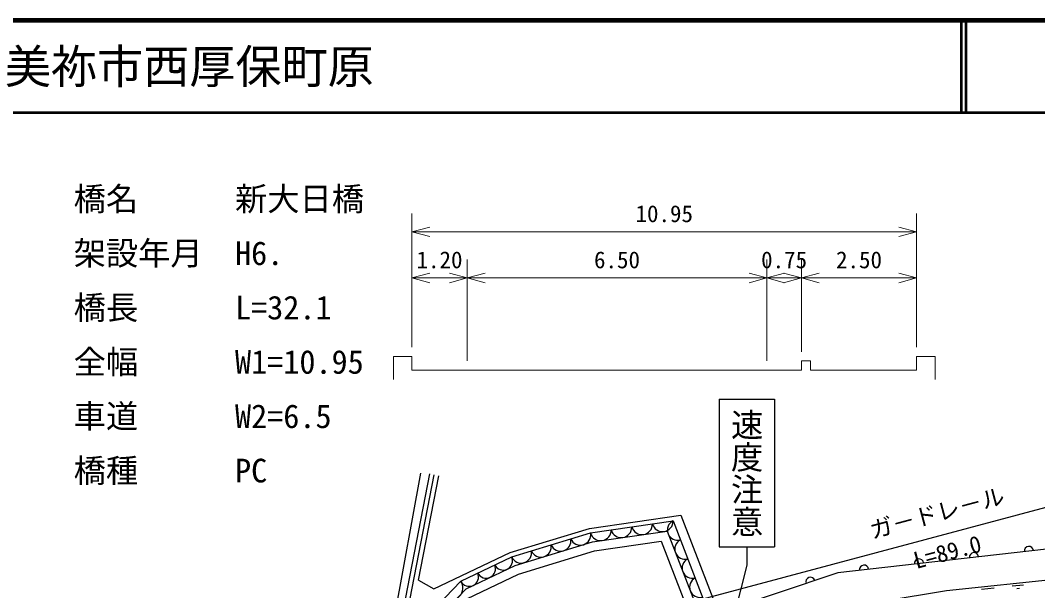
# Model space of a CAD drawing. Units: millimetres, scale not verified, with parts at other scales. Extents: x 40000 to 680000, y 20000 to 380000.
# Drawn here: x 406695 to 517040, y 318172 to 380000 of the extents above; entities that cross this region are included whole.
import ezdxf
from ezdxf.enums import TextEntityAlignment as Align

# ---------------------------------------------------------------- set-up
doc = ezdxf.new("R2010")
doc.units = ezdxf.units.MM
doc.header["$LTSCALE"] = 1000
for name, color, linetype, lineweight in [('S-BGD', 7, 'Continuous', 25), ('S-STR-HTXT', 7, 'Continuous', 13), ('S-STR-STRC', 7, 'Continuous', 25), ('S-TTL', 2, 'Continuous', 140), ('S-TTL-LINE', 7, 'Continuous', 50)]:
    doc.layers.add(name, color=color, linetype=linetype, lineweight=lineweight)
doc.layers.add('S-TTL-TXT', color=7, linetype='Continuous')
doc.styles.add('@ＭＳ ゴシック', font='')
doc.styles.add('ＭＳ ゴシック', font='')
doc.styles.get('@ＭＳ ゴシック').set_extended_font_data('@MS Gothic')
doc.styles.get('ＭＳ ゴシック').set_extended_font_data('MS Gothic')

msp = doc.modelspace()

# ---------------------------------------------------------------- linework, layer by layer
at = {"layer": 'S-BGD'}
for p, q in [((450092, 330906), (447098, 314475)), ((448239, 316119), (451105, 330818)), ((448727, 316007), (451596, 330722)), ((449882, 319319), (452086, 330627)), ((468429, 324926), (478322, 326365)), ((468538, 324437), (477492, 325739)), ((477492, 325739), (481490, 315417)), ((478322, 326365), (482422, 315778)), ((459807, 322312), (468429, 324926)), ((459988, 321844), (468538, 324437)), ((468756, 323458), (476848, 324635)), ((476848, 324635), (480559, 315051)), ((460351, 320909), (468756, 323458)), ((468975, 322479), (476203, 323531)), ((476203, 323531), (479208, 315771)), ((451548, 318361), (459807, 322312)), ((460714, 319974), (468975, 322479)), ((517989, 322686), (495359, 320116)), ((454462, 319201), (459988, 321844)), ((455057, 318377), (460351, 320909)), ((495359, 320116), (482422, 315778)), ((507147, 318202), (527319, 320269)), ((449882, 319319), (451548, 318361)), ((450897, 315490), (454462, 319201)), ((454370, 316940), (460714, 319974)), ((451752, 314937), (455057, 318377)), ((500390, 317054), (507147, 318202)), ((510952, 318341), (512323, 318481)), ((514273, 318681), (515511, 318808)), ((514769, 318419), (515079, 318451))]:
    msp.add_line(p, q, dxfattribs=at)
for centre, radius, start, end in [((476354, 325706), 1139, 194.88763, 1.66704), ((477992, 324746), 1112, 116.68724, 285.64757), ((467435, 324224), 1123, 202.83907, 10.90125), ((469638, 324729), 1139, 194.88763, 1.66704), ((471877, 325055), 1139, 194.88763, 1.66704), ((474116, 325381), 1139, 194.88763, 1.66704), ((465298, 323576), 1123, 202.83907, 10.90125), ((478791, 322681), 1112, 116.68724, 285.64757), ((461023, 322280), 1123, 202.83907, 10.90125), ((463161, 322928), 1123, 202.83907, 10.90125), ((510132, 321794), 500, 6.47902, 186.47902), ((516094, 322471), 500, 6.47902, 186.47902), ((459058, 321423), 1021, 206.74265, 24.37728), ((479591, 320617), 1112, 116.68724, 285.64757), ((504170, 321117), 500, 6.47902, 186.47902), ((455374, 319660), 1021, 206.74265, 24.37728), ((457216, 320541), 1021, 206.74265, 24.37728), ((498209, 320440), 500, 6.47902, 186.47902), ((453364, 318471), 1318, 238.70004, 33.59925), ((480390, 318552), 1112, 116.68724, 285.64757), ((492390, 319120), 500, 18.53927, 198.53927)]:
    msp.add_arc(centre, radius, start, end, dxfattribs=at)
at = {"layer": 'S-STR-HTXT'}
for p, q in [((449163, 344571), (449163, 359071)), ((503913, 344571), (503913, 359071)), ((451095, 357588), (449163, 357071)), ((503913, 357071), (501981, 357588)), ((449163, 357071), (503913, 357071)), ((449163, 357071), (451095, 356553)), ((501981, 356553), (503913, 357071)), ((455163, 343071), (455163, 354071)), ((487663, 343071), (487663, 354071)), ((491413, 344071), (491413, 354071)), ((451095, 352588), (449163, 352071)), ((449163, 352071), (455163, 352071)), ((449163, 352071), (451095, 351553)), ((455163, 352071), (453231, 352588)), ((453231, 351553), (455163, 352071)), ((457095, 352588), (455163, 352071)), ((455163, 352071), (487663, 352071)), ((455163, 352071), (457095, 351553)), ((487663, 352071), (485731, 352588)), ((485731, 351553), (487663, 352071)), ((489595, 352588), (487663, 352071)), ((487663, 352071), (491413, 352071)), ((487663, 352071), (489595, 351553)), ((491413, 352071), (489481, 352588)), ((489481, 351553), (491413, 352071)), ((493345, 352588), (491413, 352071)), ((491413, 352071), (503913, 352071)), ((491413, 352071), (493345, 351553)), ((503913, 352071), (501981, 352588)), ((501981, 351553), (503913, 352071)), ((447163, 343571), (449163, 343571)), ((447163, 343571), (447163, 341071)), ((449163, 342071), (449163, 343571)), ((503913, 342071), (503913, 343571)), ((503913, 343571), (505913, 343571)), ((505913, 343571), (505913, 341071)), ((449163, 342071), (455163, 342071)), ((455163, 342071), (487663, 342071)), ((487663, 342071), (491413, 342071)), ((492413, 343071), (491413, 343071)), ((491413, 343071), (491413, 342071)), ((492413, 342071), (492413, 343071)), ((492413, 342071), (503913, 342071))]:
    msp.add_line(p, q, dxfattribs=at)
at = {"layer": 'S-STR-STRC'}
for p, q in [((482484, 338925), (488484, 338925)), ((482484, 338925), (482484, 322925)), ((488484, 338925), (488484, 322925)), ((549754, 335690), (463759, 312742)), ((482484, 322925), (488484, 322925)), ((485484, 322925), (485484, 320925)), ((485484, 320925), (476356, 285214))]:
    msp.add_line(p, q, dxfattribs=at)
at = {"layer": 'S-TTL'}
msp.add_line((680000, 380000), (40000, 380000), dxfattribs=at)
at = {"layer": 'S-TTL-LINE'}
for p, q in [((508747, 380000), (508747, 370000)), ((509247, 380000), (509247, 370000)), ((40000, 370000), (680000, 370000))]:
    msp.add_line(p, q, dxfattribs=at)

# ---------------------------------------------------------------- texts
at = {"layer": 'S-STR-HTXT', "style": 'ＭＳ ゴシック'}
for s, p in [('橋名\u3000\u3000\u3000新大日橋', (412479, 358592)), ('架設年月\u3000H6.', (412479, 352700)), ('橋長\u3000\u3000\u3000L=32.1', (412479, 346809)), ('全幅\u3000\u3000\u3000W1=10.95', (412479, 340918)), ('車道\u3000\u3000\u3000W2=6.5', (412479, 335027)), ('橋種\u3000\u3000\u3000PC', (412479, 329136))]:
    msp.add_text(s, height=2566, dxfattribs=at).set_placement(p, align=Align.BOTTOM_LEFT)
for s, p in [('10.95', (476538, 357571)), ('1.20', (452163, 352571)), ('6.50', (471413, 352571)), ('0.75', (489538, 352571)), ('2.50', (497663, 352571))]:
    msp.add_text(s, height=1833, dxfattribs=at).set_placement(p, align=Align.BOTTOM_CENTER)
at = {"layer": 'S-STR-STRC', "style": '@ＭＳ ゴシック'}
msp.add_text('速度注意', height=2566, rotation=270, dxfattribs=at).set_placement((485484, 330925), align=Align.MIDDLE_CENTER)
at = {"layer": 'S-STR-STRC', "style": 'ＭＳ ゴシック'}
msp.add_text('ガ－ドレ－ル', height=1833, rotation=14.942, dxfattribs=at).set_placement((506498, 325182), align=Align.BOTTOM_CENTER)
at = {"layer": 'S-STR-STRC', "style": '@ＭＳ ゴシック'}
msp.add_text('L=89.0', height=1833, rotation=14.942, dxfattribs=at).set_placement((507014, 323250), align=Align.TOP_CENTER)
at = {"layer": 'S-TTL-TXT', "style": 'ＭＳ ゴシック'}
msp.add_text('美祢市西厚保町原', height=3666, dxfattribs=at).set_placement((405024, 375000), align=Align.MIDDLE_LEFT)

doc.saveas('drawing.dxf')
